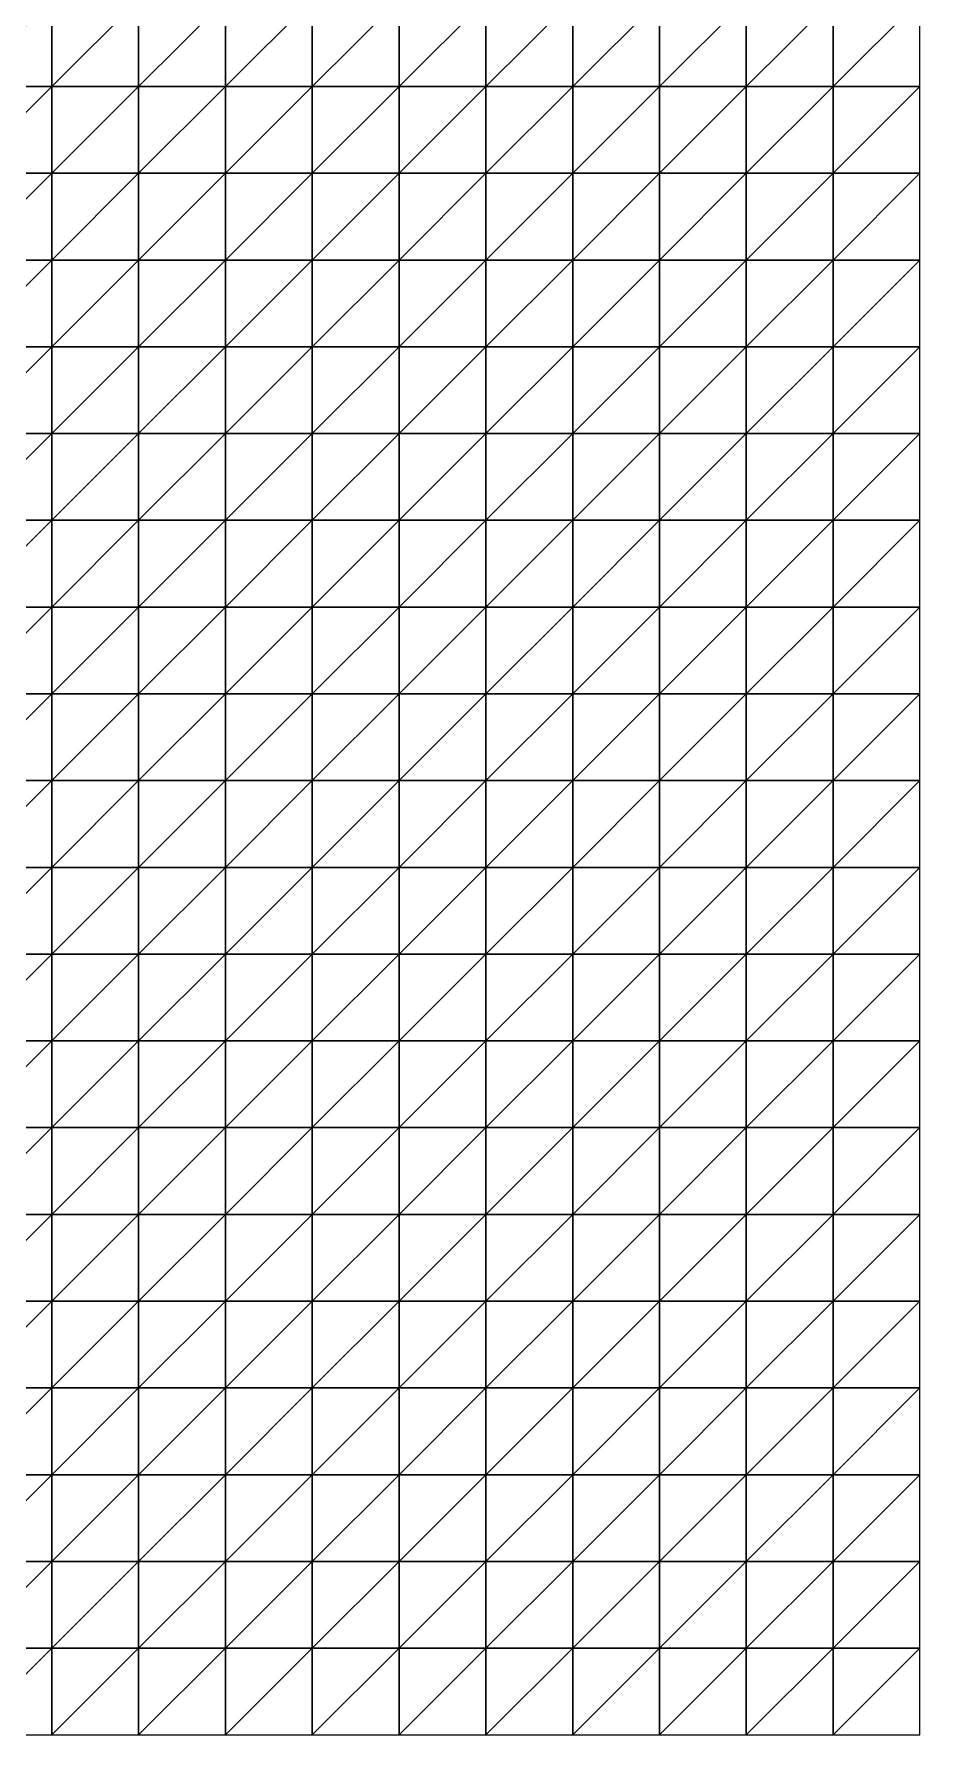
# Model space of a CAD drawing. Header units: metres. Extents: x 351000 to 353000, y 7455000 to 7457000.
# Drawn here: x 352744.9 to 353000, y 7455000 to 7455490.1 of the extents above; entities that cross this region are included whole.
import ezdxf

# ---------------------------------------------------------------- set-up
doc = ezdxf.new("R2010")
doc.units = ezdxf.units.M

msp = doc.modelspace()

# ---------------------------------------------------------------- linework, layer by layer
at = {"layer": 'TOP_OF_HYPOGENE_TOH'}
for points in [[(352725, 7455475, 1191.05), (352750, 7455475, 1200.41), (352750, 7455500, 1205.78)], [(352725, 7455475, 1191.05), (352750, 7455500, 1205.78), (352725, 7455500, 1194.39)], [(352750, 7455475, 1200.41), (352775, 7455475, 1210.69), (352775, 7455500, 1217.84)], [(352750, 7455475, 1200.41), (352775, 7455500, 1217.84), (352750, 7455500, 1205.78)], [(352775, 7455475, 1210.69), (352800, 7455475, 1218.15), (352800, 7455500, 1226.55)], [(352775, 7455475, 1210.69), (352800, 7455500, 1226.55), (352775, 7455500, 1217.84)], [(352800, 7455475, 1218.15), (352825, 7455475, 1220.07), (352825, 7455500, 1229.1)], [(352800, 7455475, 1218.15), (352825, 7455500, 1229.1), (352800, 7455500, 1226.55)], [(352825, 7455475, 1220.07), (352850, 7455475, 1215.85), (352850, 7455500, 1225.05)], [(352825, 7455475, 1220.07), (352850, 7455500, 1225.05), (352825, 7455500, 1229.1)], [(352850, 7455475, 1215.85), (352875, 7455475, 1207.27), (352875, 7455500, 1216.43)], [(352850, 7455475, 1215.85), (352875, 7455500, 1216.43), (352850, 7455500, 1225.05)], [(352875, 7455475, 1207.27), (352900, 7455475, 1197.66), (352900, 7455500, 1206.8)], [(352875, 7455475, 1207.27), (352900, 7455500, 1206.8), (352875, 7455500, 1216.43)], [(352900, 7455475, 1197.66), (352925, 7455475, 1190.45), (352925, 7455500, 1199.59)], [(352900, 7455475, 1197.66), (352925, 7455500, 1199.59), (352900, 7455500, 1206.8)], [(352925, 7455475, 1190.45), (352950, 7455475, 1187.61), (352950, 7455500, 1196.59)], [(352925, 7455475, 1190.45), (352950, 7455500, 1196.59), (352925, 7455500, 1199.59)], [(352950, 7455475, 1187.61), (352975, 7455475, 1188.96), (352975, 7455500, 1197.3)], [(352950, 7455475, 1187.61), (352975, 7455500, 1197.3), (352950, 7455500, 1196.59)], [(352975, 7455475, 1188.96), (353000, 7455475, 1192.37), (353000, 7455500, 1199.32)], [(352975, 7455475, 1188.96), (353000, 7455500, 1199.32), (352975, 7455500, 1197.3)], [(352725, 7455450, 1187.1), (352750, 7455450, 1195.1), (352750, 7455475, 1200.41)], [(352725, 7455450, 1187.1), (352750, 7455475, 1200.41), (352725, 7455475, 1191.05)], [(352750, 7455450, 1195.1), (352775, 7455450, 1204.21), (352775, 7455475, 1210.69)], [(352750, 7455450, 1195.1), (352775, 7455475, 1210.69), (352750, 7455475, 1200.41)], [(352775, 7455450, 1204.21), (352800, 7455450, 1211), (352800, 7455475, 1218.15)], [(352775, 7455450, 1204.21), (352800, 7455475, 1218.15), (352775, 7455475, 1210.69)], [(352800, 7455450, 1211), (352825, 7455450, 1212.82), (352825, 7455475, 1220.07)], [(352800, 7455450, 1211), (352825, 7455475, 1220.07), (352800, 7455475, 1218.15)], [(352825, 7455450, 1212.82), (352850, 7455450, 1208.9), (352850, 7455475, 1215.85)], [(352825, 7455450, 1212.82), (352850, 7455475, 1215.85), (352825, 7455475, 1220.07)], [(352850, 7455450, 1208.9), (352875, 7455450, 1200.7), (352875, 7455475, 1207.27)], [(352850, 7455450, 1208.9), (352875, 7455475, 1207.27), (352850, 7455475, 1215.85)], [(352875, 7455450, 1200.7), (352900, 7455450, 1191.32), (352900, 7455475, 1197.66)], [(352875, 7455450, 1200.7), (352900, 7455475, 1197.66), (352875, 7455475, 1207.27)], [(352900, 7455450, 1191.32), (352925, 7455450, 1184.08), (352925, 7455475, 1190.45)], [(352900, 7455450, 1191.32), (352925, 7455475, 1190.45), (352900, 7455475, 1197.66)], [(352925, 7455450, 1184.08), (352950, 7455450, 1181.18), (352950, 7455475, 1187.61)], [(352925, 7455450, 1184.08), (352950, 7455475, 1187.61), (352925, 7455475, 1190.45)], [(352950, 7455450, 1181.18), (352975, 7455450, 1182.8), (352975, 7455475, 1188.96)], [(352950, 7455450, 1181.18), (352975, 7455475, 1188.96), (352950, 7455475, 1187.61)], [(352975, 7455450, 1182.8), (353000, 7455450, 1187.18), (353000, 7455475, 1192.37)], [(352975, 7455450, 1182.8), (353000, 7455475, 1192.37), (352975, 7455475, 1188.96)], [(352725, 7455425, 1183.96), (352750, 7455425, 1191.47), (352750, 7455450, 1195.1)], [(352725, 7455425, 1183.96), (352750, 7455450, 1195.1), (352725, 7455450, 1187.1)], [(352750, 7455425, 1191.47), (352775, 7455425, 1200.21), (352775, 7455450, 1204.21)], [(352750, 7455425, 1191.47), (352775, 7455450, 1204.21), (352750, 7455450, 1195.1)], [(352775, 7455425, 1200.21), (352800, 7455425, 1207.04), (352800, 7455450, 1211)], [(352775, 7455425, 1200.21), (352800, 7455450, 1211), (352775, 7455450, 1204.21)], [(352800, 7455425, 1207.04), (352825, 7455425, 1209.37), (352825, 7455450, 1212.82)], [(352800, 7455425, 1207.04), (352825, 7455450, 1212.82), (352800, 7455450, 1211)], [(352825, 7455425, 1209.37), (352850, 7455425, 1206.26), (352850, 7455450, 1208.9)], [(352825, 7455425, 1209.37), (352850, 7455450, 1208.9), (352825, 7455450, 1212.82)], [(352850, 7455425, 1206.26), (352875, 7455425, 1198.8), (352875, 7455450, 1200.7)], [(352850, 7455425, 1206.26), (352875, 7455450, 1200.7), (352850, 7455450, 1208.9)], [(352875, 7455425, 1198.8), (352900, 7455425, 1189.73), (352900, 7455450, 1191.32)], [(352875, 7455425, 1198.8), (352900, 7455450, 1191.32), (352875, 7455450, 1200.7)], [(352900, 7455425, 1189.73), (352925, 7455425, 1182.26), (352925, 7455450, 1184.08)], [(352900, 7455425, 1189.73), (352925, 7455450, 1184.08), (352900, 7455450, 1191.32)], [(352925, 7455425, 1182.26), (352950, 7455425, 1178.76), (352950, 7455450, 1181.18)], [(352925, 7455425, 1182.26), (352950, 7455450, 1181.18), (352925, 7455450, 1184.08)], [(352950, 7455425, 1178.76), (352975, 7455425, 1179.81), (352975, 7455450, 1182.8)], [(352950, 7455425, 1178.76), (352975, 7455450, 1182.8), (352950, 7455450, 1181.18)], [(352975, 7455425, 1179.81), (353000, 7455425, 1184.13), (353000, 7455450, 1187.18)], [(352975, 7455425, 1179.81), (353000, 7455450, 1187.18), (352975, 7455450, 1182.8)], [(352725, 7455400, 1182.72), (352750, 7455400, 1190.05), (352750, 7455425, 1191.47)], [(352725, 7455400, 1182.72), (352750, 7455425, 1191.47), (352725, 7455425, 1183.96)], [(352750, 7455400, 1190.05), (352775, 7455400, 1198.65), (352775, 7455425, 1200.21)], [(352750, 7455400, 1190.05), (352775, 7455425, 1200.21), (352750, 7455425, 1191.47)], [(352775, 7455400, 1198.65), (352800, 7455400, 1205.73), (352800, 7455425, 1207.04)], [(352775, 7455400, 1198.65), (352800, 7455425, 1207.04), (352775, 7455425, 1200.21)], [(352800, 7455400, 1205.73), (352825, 7455400, 1208.81), (352825, 7455425, 1209.37)], [(352800, 7455400, 1205.73), (352825, 7455425, 1209.37), (352800, 7455425, 1207.04)], [(352825, 7455400, 1208.81), (352850, 7455400, 1206.74), (352850, 7455425, 1206.26)], [(352825, 7455400, 1208.81), (352850, 7455425, 1206.26), (352825, 7455425, 1209.37)], [(352850, 7455400, 1206.74), (352875, 7455400, 1200.22), (352875, 7455425, 1198.8)], [(352850, 7455400, 1206.74), (352875, 7455425, 1198.8), (352850, 7455425, 1206.26)], [(352875, 7455400, 1200.22), (352900, 7455400, 1191.56), (352900, 7455425, 1189.73)], [(352875, 7455400, 1200.22), (352900, 7455425, 1189.73), (352875, 7455425, 1198.8)], [(352900, 7455400, 1191.56), (352925, 7455400, 1183.75), (352925, 7455425, 1182.26)], [(352900, 7455400, 1191.56), (352925, 7455425, 1182.26), (352900, 7455425, 1189.73)], [(352925, 7455400, 1183.75), (352950, 7455400, 1179.24), (352950, 7455425, 1178.76)], [(352925, 7455400, 1183.75), (352950, 7455425, 1178.76), (352925, 7455425, 1182.26)], [(352950, 7455400, 1179.24), (352975, 7455400, 1179.03), (352975, 7455425, 1179.81)], [(352950, 7455400, 1179.24), (352975, 7455425, 1179.81), (352950, 7455425, 1178.76)], [(352975, 7455400, 1179.03), (353000, 7455400, 1182.33), (353000, 7455425, 1184.13)], [(352975, 7455400, 1179.03), (353000, 7455425, 1184.13), (352975, 7455425, 1179.81)], [(352725, 7455375, 1183.66), (352750, 7455375, 1190.2), (352750, 7455400, 1190.05)], [(352725, 7455375, 1183.66), (352750, 7455400, 1190.05), (352725, 7455400, 1182.72)], [(352750, 7455375, 1190.2), (352775, 7455375, 1198.02), (352775, 7455400, 1198.65)], [(352750, 7455375, 1190.2), (352775, 7455400, 1198.65), (352750, 7455400, 1190.05)], [(352775, 7455375, 1198.02), (352800, 7455375, 1204.8), (352800, 7455400, 1205.73)], [(352775, 7455375, 1198.02), (352800, 7455400, 1205.73), (352775, 7455400, 1198.65)], [(352800, 7455375, 1204.8), (352825, 7455375, 1208.26), (352825, 7455400, 1208.81)], [(352800, 7455375, 1204.8), (352825, 7455400, 1208.81), (352800, 7455400, 1205.73)], [(352825, 7455375, 1208.26), (352850, 7455375, 1207.11), (352850, 7455400, 1206.74)], [(352825, 7455375, 1208.26), (352850, 7455400, 1206.74), (352825, 7455400, 1208.81)], [(352850, 7455375, 1207.11), (352875, 7455375, 1201.62), (352875, 7455400, 1200.22)], [(352850, 7455375, 1207.11), (352875, 7455400, 1200.22), (352850, 7455400, 1206.74)], [(352875, 7455375, 1201.62), (352900, 7455375, 1193.58), (352900, 7455400, 1191.56)], [(352875, 7455375, 1201.62), (352900, 7455400, 1191.56), (352875, 7455400, 1200.22)], [(352900, 7455375, 1193.58), (352925, 7455375, 1185.66), (352925, 7455400, 1183.75)], [(352900, 7455375, 1193.58), (352925, 7455400, 1183.75), (352900, 7455400, 1191.56)], [(352925, 7455375, 1185.66), (352950, 7455375, 1180.28), (352950, 7455400, 1179.24)], [(352925, 7455375, 1185.66), (352950, 7455400, 1179.24), (352925, 7455400, 1183.75)], [(352950, 7455375, 1180.28), (352975, 7455375, 1178.72), (352975, 7455400, 1179.03)], [(352950, 7455375, 1180.28), (352975, 7455400, 1179.03), (352950, 7455400, 1179.24)], [(352975, 7455375, 1178.72), (353000, 7455375, 1180.7), (353000, 7455400, 1182.33)], [(352975, 7455375, 1178.72), (353000, 7455400, 1182.33), (352975, 7455400, 1179.03)], [(352725, 7455350, 1186.49), (352750, 7455350, 1191), (352750, 7455375, 1190.2)], [(352725, 7455350, 1186.49), (352750, 7455375, 1190.2), (352725, 7455375, 1183.66)], [(352750, 7455350, 1191), (352775, 7455350, 1196.83), (352775, 7455375, 1198.02)], [(352750, 7455350, 1191), (352775, 7455375, 1198.02), (352750, 7455375, 1190.2)], [(352775, 7455350, 1196.83), (352800, 7455350, 1202.24), (352800, 7455375, 1204.8)], [(352775, 7455350, 1196.83), (352800, 7455375, 1204.8), (352775, 7455375, 1198.02)], [(352800, 7455350, 1202.24), (352825, 7455350, 1205.31), (352825, 7455375, 1208.26)], [(352800, 7455350, 1202.24), (352825, 7455375, 1208.26), (352800, 7455375, 1204.8)], [(352825, 7455350, 1205.31), (352850, 7455350, 1204.7), (352850, 7455375, 1207.11)], [(352825, 7455350, 1205.31), (352850, 7455375, 1207.11), (352825, 7455375, 1208.26)], [(352850, 7455350, 1204.7), (352875, 7455350, 1200.27), (352875, 7455375, 1201.62)], [(352850, 7455350, 1204.7), (352875, 7455375, 1201.62), (352850, 7455375, 1207.11)], [(352875, 7455350, 1200.27), (352900, 7455350, 1193.25), (352900, 7455375, 1193.58)], [(352875, 7455350, 1200.27), (352900, 7455375, 1193.58), (352875, 7455375, 1201.62)], [(352900, 7455350, 1193.25), (352925, 7455350, 1185.8), (352925, 7455375, 1185.66)], [(352900, 7455350, 1193.25), (352925, 7455375, 1185.66), (352900, 7455375, 1193.58)], [(352925, 7455350, 1185.8), (352950, 7455350, 1180.19), (352950, 7455375, 1180.28)], [(352925, 7455350, 1185.8), (352950, 7455375, 1180.28), (352925, 7455375, 1185.66)], [(352950, 7455350, 1180.19), (352975, 7455350, 1177.85), (352975, 7455375, 1178.72)], [(352950, 7455350, 1180.19), (352975, 7455375, 1178.72), (352950, 7455375, 1180.28)], [(352975, 7455350, 1177.85), (353000, 7455350, 1178.92), (353000, 7455375, 1180.7)], [(352975, 7455350, 1177.85), (353000, 7455375, 1180.7), (352975, 7455375, 1178.72)], [(352725, 7455325, 1190.93), (352750, 7455325, 1192.26), (352750, 7455350, 1191)], [(352725, 7455325, 1190.93), (352750, 7455350, 1191), (352725, 7455350, 1186.49)], [(352750, 7455325, 1192.26), (352775, 7455325, 1194.91), (352775, 7455350, 1196.83)], [(352750, 7455325, 1192.26), (352775, 7455350, 1196.83), (352750, 7455350, 1191)], [(352775, 7455325, 1194.91), (352800, 7455325, 1197.92), (352800, 7455350, 1202.24)], [(352775, 7455325, 1194.91), (352800, 7455350, 1202.24), (352775, 7455350, 1196.83)], [(352800, 7455325, 1197.92), (352825, 7455325, 1199.85), (352825, 7455350, 1205.31)], [(352800, 7455325, 1197.92), (352825, 7455350, 1205.31), (352800, 7455350, 1202.24)], [(352825, 7455325, 1199.85), (352850, 7455325, 1199.41), (352850, 7455350, 1204.7)], [(352825, 7455325, 1199.85), (352850, 7455350, 1204.7), (352825, 7455350, 1205.31)], [(352850, 7455325, 1199.41), (352875, 7455325, 1196.09), (352875, 7455350, 1200.27)], [(352850, 7455325, 1199.41), (352875, 7455350, 1200.27), (352850, 7455350, 1204.7)], [(352875, 7455325, 1196.09), (352900, 7455325, 1190.51), (352900, 7455350, 1193.25)], [(352875, 7455325, 1196.09), (352900, 7455350, 1193.25), (352875, 7455350, 1200.27)], [(352900, 7455325, 1190.51), (352925, 7455325, 1184.23), (352925, 7455350, 1185.8)], [(352900, 7455325, 1190.51), (352925, 7455350, 1185.8), (352900, 7455350, 1193.25)], [(352925, 7455325, 1184.23), (352950, 7455325, 1179.16), (352950, 7455350, 1180.19)], [(352925, 7455325, 1184.23), (352950, 7455350, 1180.19), (352925, 7455350, 1185.8)], [(352950, 7455325, 1179.16), (352975, 7455325, 1176.79), (352975, 7455350, 1177.85)], [(352950, 7455325, 1179.16), (352975, 7455350, 1177.85), (352950, 7455350, 1180.19)], [(352975, 7455325, 1176.79), (353000, 7455325, 1177.57), (353000, 7455350, 1178.92)], [(352975, 7455325, 1176.79), (353000, 7455350, 1178.92), (352975, 7455350, 1177.85)], [(352725, 7455300, 1197), (352750, 7455300, 1194.69), (352750, 7455325, 1192.26)], [(352725, 7455300, 1197), (352750, 7455325, 1192.26), (352725, 7455325, 1190.93)], [(352750, 7455300, 1194.69), (352775, 7455300, 1193.64), (352775, 7455325, 1194.91)], [(352750, 7455300, 1194.69), (352775, 7455325, 1194.91), (352750, 7455325, 1192.26)], [(352775, 7455300, 1193.64), (352800, 7455300, 1193.72), (352800, 7455325, 1197.92)], [(352775, 7455300, 1193.64), (352800, 7455325, 1197.92), (352775, 7455325, 1194.91)], [(352800, 7455300, 1193.72), (352825, 7455300, 1194.1), (352825, 7455325, 1199.85)], [(352800, 7455300, 1193.72), (352825, 7455325, 1199.85), (352800, 7455325, 1197.92)], [(352825, 7455300, 1194.1), (352850, 7455300, 1193.64), (352850, 7455325, 1199.41)], [(352825, 7455300, 1194.1), (352850, 7455325, 1199.41), (352825, 7455325, 1199.85)], [(352850, 7455300, 1193.64), (352875, 7455300, 1191.51), (352875, 7455325, 1196.09)], [(352850, 7455300, 1193.64), (352875, 7455325, 1196.09), (352850, 7455325, 1199.41)], [(352875, 7455300, 1191.51), (352900, 7455300, 1187.66), (352900, 7455325, 1190.51)], [(352875, 7455300, 1191.51), (352900, 7455325, 1190.51), (352875, 7455325, 1196.09)], [(352900, 7455300, 1187.66), (352925, 7455300, 1182.97), (352925, 7455325, 1184.23)], [(352900, 7455300, 1187.66), (352925, 7455325, 1184.23), (352900, 7455325, 1190.51)], [(352925, 7455300, 1182.97), (352950, 7455300, 1178.9), (352950, 7455325, 1179.16)], [(352925, 7455300, 1182.97), (352950, 7455325, 1179.16), (352925, 7455325, 1184.23)], [(352950, 7455300, 1178.9), (352975, 7455300, 1176.88), (352975, 7455325, 1176.79)], [(352950, 7455300, 1178.9), (352975, 7455325, 1176.79), (352950, 7455325, 1179.16)], [(352975, 7455300, 1176.88), (353000, 7455300, 1177.59), (353000, 7455325, 1177.57)], [(352975, 7455300, 1176.88), (353000, 7455325, 1177.57), (352975, 7455325, 1176.79)], [(352725, 7455275, 1204.62), (352750, 7455275, 1199.1), (352750, 7455300, 1194.69)], [(352725, 7455275, 1204.62), (352750, 7455300, 1194.69), (352725, 7455300, 1197)], [(352750, 7455275, 1199.1), (352775, 7455275, 1194.63), (352775, 7455300, 1193.64)], [(352750, 7455275, 1199.1), (352775, 7455300, 1193.64), (352750, 7455300, 1194.69)], [(352775, 7455275, 1194.63), (352800, 7455275, 1191.93), (352800, 7455300, 1193.72)], [(352775, 7455275, 1194.63), (352800, 7455300, 1193.72), (352775, 7455300, 1193.64)], [(352800, 7455275, 1191.93), (352825, 7455275, 1190.85), (352825, 7455300, 1194.1)], [(352800, 7455275, 1191.93), (352825, 7455300, 1194.1), (352800, 7455300, 1193.72)], [(352825, 7455275, 1190.85), (352850, 7455275, 1190.44), (352850, 7455300, 1193.64)], [(352825, 7455275, 1190.85), (352850, 7455300, 1193.64), (352825, 7455300, 1194.1)], [(352850, 7455275, 1190.44), (352875, 7455275, 1189.55), (352875, 7455300, 1191.51)], [(352850, 7455275, 1190.44), (352875, 7455300, 1191.51), (352850, 7455300, 1193.64)], [(352875, 7455275, 1189.55), (352900, 7455275, 1187.49), (352900, 7455300, 1187.66)], [(352875, 7455275, 1189.55), (352900, 7455300, 1187.66), (352875, 7455300, 1191.51)], [(352900, 7455275, 1187.49), (352925, 7455275, 1184.4), (352925, 7455300, 1182.97)], [(352900, 7455275, 1187.49), (352925, 7455300, 1182.97), (352900, 7455300, 1187.66)], [(352925, 7455275, 1184.4), (352950, 7455275, 1181.25), (352950, 7455300, 1178.9)], [(352925, 7455275, 1184.4), (352950, 7455300, 1178.9), (352925, 7455300, 1182.97)], [(352950, 7455275, 1181.25), (352975, 7455275, 1179.32), (352975, 7455300, 1176.88)], [(352950, 7455275, 1181.25), (352975, 7455300, 1176.88), (352950, 7455300, 1178.9)], [(352975, 7455275, 1179.32), (353000, 7455275, 1179.54), (353000, 7455300, 1177.59)], [(352975, 7455275, 1179.32), (353000, 7455300, 1177.59), (352975, 7455300, 1176.88)], [(352725, 7455250, 1212.96), (352750, 7455250, 1205.2), (352750, 7455275, 1199.1)], [(352725, 7455250, 1212.96), (352750, 7455275, 1199.1), (352725, 7455275, 1204.62)], [(352750, 7455250, 1205.2), (352775, 7455250, 1198.14), (352775, 7455275, 1194.63)], [(352750, 7455250, 1205.2), (352775, 7455275, 1194.63), (352750, 7455275, 1199.1)], [(352775, 7455250, 1198.14), (352800, 7455250, 1193.35), (352800, 7455275, 1191.93)], [(352775, 7455250, 1198.14), (352800, 7455275, 1191.93), (352775, 7455275, 1194.63)], [(352800, 7455250, 1193.35), (352825, 7455250, 1191.26), (352825, 7455275, 1190.85)], [(352800, 7455250, 1193.35), (352825, 7455275, 1190.85), (352800, 7455275, 1191.93)], [(352825, 7455250, 1191.26), (352850, 7455250, 1191.14), (352850, 7455275, 1190.44)], [(352825, 7455250, 1191.26), (352850, 7455275, 1190.44), (352825, 7455275, 1190.85)], [(352850, 7455250, 1191.14), (352875, 7455250, 1191.57), (352875, 7455275, 1189.55)], [(352850, 7455250, 1191.14), (352875, 7455275, 1189.55), (352850, 7455275, 1190.44)], [(352875, 7455250, 1191.57), (352900, 7455250, 1191.2), (352900, 7455275, 1187.49)], [(352875, 7455250, 1191.57), (352900, 7455275, 1187.49), (352875, 7455275, 1189.55)], [(352900, 7455250, 1191.2), (352925, 7455250, 1189.47), (352925, 7455275, 1184.4)], [(352900, 7455250, 1191.2), (352925, 7455275, 1184.4), (352900, 7455275, 1187.49)], [(352925, 7455250, 1189.47), (352950, 7455250, 1186.79), (352950, 7455275, 1181.25)], [(352925, 7455250, 1189.47), (352950, 7455275, 1181.25), (352925, 7455275, 1184.4)], [(352950, 7455250, 1186.79), (352975, 7455250, 1184.32), (352975, 7455275, 1179.32)], [(352950, 7455250, 1186.79), (352975, 7455275, 1179.32), (352950, 7455275, 1181.25)], [(352975, 7455250, 1184.32), (353000, 7455250, 1183.26), (353000, 7455275, 1179.54)], [(352975, 7455250, 1184.32), (353000, 7455275, 1179.54), (352975, 7455275, 1179.32)], [(352725, 7455225, 1220.2), (352750, 7455225, 1211.18), (352750, 7455250, 1205.2)], [(352725, 7455225, 1220.2), (352750, 7455250, 1205.2), (352725, 7455250, 1212.96)], [(352750, 7455225, 1211.18), (352775, 7455225, 1202.52), (352775, 7455250, 1198.14)], [(352750, 7455225, 1211.18), (352775, 7455250, 1198.14), (352750, 7455250, 1205.2)], [(352775, 7455225, 1202.52), (352800, 7455225, 1196.43), (352800, 7455250, 1193.35)], [(352775, 7455225, 1202.52), (352800, 7455250, 1193.35), (352775, 7455250, 1198.14)], [(352800, 7455225, 1196.43), (352825, 7455225, 1193.93), (352825, 7455250, 1191.26)], [(352800, 7455225, 1196.43), (352825, 7455250, 1191.26), (352800, 7455250, 1193.35)], [(352825, 7455225, 1193.93), (352850, 7455225, 1194.47), (352850, 7455250, 1191.14)], [(352825, 7455225, 1193.93), (352850, 7455250, 1191.14), (352825, 7455250, 1191.26)], [(352850, 7455225, 1194.47), (352875, 7455225, 1196.34), (352875, 7455250, 1191.57)], [(352850, 7455225, 1194.47), (352875, 7455250, 1191.57), (352850, 7455250, 1191.14)], [(352875, 7455225, 1196.34), (352900, 7455225, 1197.61), (352900, 7455250, 1191.2)], [(352875, 7455225, 1196.34), (352900, 7455250, 1191.2), (352875, 7455250, 1191.57)], [(352900, 7455225, 1197.61), (352925, 7455225, 1197.02), (352925, 7455250, 1189.47)], [(352900, 7455225, 1197.61), (352925, 7455250, 1189.47), (352900, 7455250, 1191.2)], [(352925, 7455225, 1197.02), (352950, 7455225, 1194.49), (352950, 7455250, 1186.79)], [(352925, 7455225, 1197.02), (352950, 7455250, 1186.79), (352925, 7455250, 1189.47)], [(352950, 7455225, 1194.49), (352975, 7455225, 1191.03), (352975, 7455250, 1184.32)], [(352950, 7455225, 1194.49), (352975, 7455250, 1184.32), (352950, 7455250, 1186.79)], [(352975, 7455225, 1191.03), (353000, 7455225, 1188.1), (353000, 7455250, 1183.26)], [(352975, 7455225, 1191.03), (353000, 7455250, 1183.26), (352975, 7455250, 1184.32)], [(352725, 7455200, 1222.82), (352750, 7455200, 1214.62), (352750, 7455225, 1211.18)], [(352725, 7455200, 1222.82), (352750, 7455225, 1211.18), (352725, 7455225, 1220.2)], [(352750, 7455200, 1214.62), (352775, 7455200, 1205.09), (352775, 7455225, 1202.52)], [(352750, 7455200, 1214.62), (352775, 7455225, 1202.52), (352750, 7455225, 1211.18)], [(352775, 7455200, 1205.09), (352800, 7455200, 1198.41), (352800, 7455225, 1196.43)], [(352775, 7455200, 1205.09), (352800, 7455225, 1196.43), (352775, 7455225, 1202.52)], [(352800, 7455200, 1198.41), (352825, 7455200, 1196.02), (352825, 7455225, 1193.93)], [(352800, 7455200, 1198.41), (352825, 7455225, 1193.93), (352800, 7455225, 1196.43)], [(352825, 7455200, 1196.02), (352850, 7455200, 1197.53), (352850, 7455225, 1194.47)], [(352825, 7455200, 1196.02), (352850, 7455225, 1194.47), (352825, 7455225, 1193.93)], [(352850, 7455200, 1197.53), (352875, 7455200, 1201.02), (352875, 7455225, 1196.34)], [(352850, 7455200, 1197.53), (352875, 7455225, 1196.34), (352850, 7455225, 1194.47)], [(352875, 7455200, 1201.02), (352900, 7455200, 1204.03), (352900, 7455225, 1197.61)], [(352875, 7455200, 1201.02), (352900, 7455225, 1197.61), (352875, 7455225, 1196.34)], [(352900, 7455200, 1204.03), (352925, 7455200, 1204.65), (352925, 7455225, 1197.02)], [(352900, 7455200, 1204.03), (352925, 7455225, 1197.02), (352900, 7455225, 1197.61)], [(352925, 7455200, 1204.65), (352950, 7455200, 1202.37), (352950, 7455225, 1194.49)], [(352925, 7455200, 1204.65), (352950, 7455225, 1194.49), (352925, 7455225, 1197.02)], [(352950, 7455200, 1202.37), (352975, 7455200, 1198.04), (352975, 7455225, 1191.03)], [(352950, 7455200, 1202.37), (352975, 7455225, 1191.03), (352950, 7455225, 1194.49)], [(352975, 7455200, 1198.04), (353000, 7455200, 1193.39), (353000, 7455225, 1188.1)], [(352975, 7455200, 1198.04), (353000, 7455225, 1188.1), (352975, 7455225, 1191.03)], [(352725, 7455175, 1219.24), (352750, 7455175, 1214), (352750, 7455200, 1214.62)], [(352725, 7455175, 1219.24), (352750, 7455200, 1214.62), (352725, 7455200, 1222.82)], [(352750, 7455175, 1214), (352775, 7455175, 1204.09), (352775, 7455200, 1205.09)], [(352750, 7455175, 1214), (352775, 7455200, 1205.09), (352750, 7455200, 1214.62)], [(352775, 7455175, 1204.09), (352800, 7455175, 1197.25), (352800, 7455200, 1198.41)], [(352775, 7455175, 1204.09), (352800, 7455200, 1198.41), (352775, 7455200, 1205.09)], [(352800, 7455175, 1197.25), (352825, 7455175, 1195.29), (352825, 7455200, 1196.02)], [(352800, 7455175, 1197.25), (352825, 7455200, 1196.02), (352800, 7455200, 1198.41)], [(352825, 7455175, 1195.29), (352850, 7455175, 1195.26), (352850, 7455200, 1197.53)], [(352825, 7455175, 1195.29), (352850, 7455200, 1197.53), (352825, 7455200, 1196.02)], [(352850, 7455175, 1195.26), (352875, 7455175, 1198.75), (352875, 7455200, 1201.02)], [(352850, 7455175, 1195.26), (352875, 7455200, 1201.02), (352850, 7455200, 1197.53)], [(352875, 7455175, 1198.75), (352900, 7455175, 1205.13), (352900, 7455200, 1204.03)], [(352875, 7455175, 1198.75), (352900, 7455200, 1204.03), (352875, 7455200, 1201.02)], [(352900, 7455175, 1205.13), (352925, 7455175, 1210.17), (352925, 7455200, 1204.65)], [(352900, 7455175, 1205.13), (352925, 7455200, 1204.65), (352900, 7455200, 1204.03)], [(352925, 7455175, 1210.17), (352950, 7455175, 1208.6), (352950, 7455200, 1202.37)], [(352925, 7455175, 1210.17), (352950, 7455200, 1202.37), (352925, 7455200, 1204.65)], [(352950, 7455175, 1208.6), (352975, 7455175, 1204.08), (352975, 7455200, 1198.04)], [(352950, 7455175, 1208.6), (352975, 7455200, 1198.04), (352950, 7455200, 1202.37)], [(352975, 7455175, 1204.08), (353000, 7455175, 1198.53), (353000, 7455200, 1193.39)], [(352975, 7455175, 1204.08), (353000, 7455200, 1193.39), (352975, 7455200, 1198.04)], [(352725, 7455150, 1212.91), (352750, 7455150, 1209.85), (352750, 7455175, 1214)], [(352725, 7455150, 1212.91), (352750, 7455175, 1214), (352725, 7455175, 1219.24)], [(352750, 7455150, 1209.85), (352775, 7455150, 1199.92), (352775, 7455175, 1204.09)], [(352750, 7455150, 1209.85), (352775, 7455175, 1204.09), (352750, 7455175, 1214)], [(352775, 7455150, 1199.92), (352800, 7455150, 1193.18), (352800, 7455175, 1197.25)], [(352775, 7455150, 1199.92), (352800, 7455175, 1197.25), (352775, 7455175, 1204.09)], [(352800, 7455150, 1193.18), (352825, 7455150, 1191.74), (352825, 7455175, 1195.29)], [(352800, 7455150, 1193.18), (352825, 7455175, 1195.29), (352800, 7455175, 1197.25)], [(352825, 7455150, 1191.74), (352850, 7455150, 1190.92), (352850, 7455175, 1195.26)], [(352825, 7455150, 1191.74), (352850, 7455175, 1195.26), (352825, 7455175, 1195.29)], [(352850, 7455150, 1190.92), (352875, 7455150, 1195.81), (352875, 7455175, 1198.75)], [(352850, 7455150, 1190.92), (352875, 7455175, 1198.75), (352850, 7455175, 1195.26)], [(352875, 7455150, 1195.81), (352900, 7455150, 1204.18), (352900, 7455175, 1205.13)], [(352875, 7455150, 1195.81), (352900, 7455175, 1205.13), (352875, 7455175, 1198.75)], [(352900, 7455150, 1204.18), (352925, 7455150, 1212.68), (352925, 7455175, 1210.17)], [(352900, 7455150, 1204.18), (352925, 7455175, 1210.17), (352900, 7455175, 1205.13)], [(352925, 7455150, 1212.68), (352950, 7455150, 1211.15), (352950, 7455175, 1208.6)], [(352925, 7455150, 1212.68), (352950, 7455175, 1208.6), (352925, 7455175, 1210.17)], [(352950, 7455150, 1211.15), (352975, 7455150, 1206.55), (352975, 7455175, 1204.08)], [(352950, 7455150, 1211.15), (352975, 7455175, 1204.08), (352950, 7455175, 1208.6)], [(352975, 7455150, 1206.55), (353000, 7455150, 1202.93), (353000, 7455175, 1198.53)], [(352975, 7455150, 1206.55), (353000, 7455175, 1198.53), (352975, 7455175, 1204.08)], [(352725, 7455125, 1206.43), (352750, 7455125, 1204.11), (352750, 7455150, 1209.85)], [(352725, 7455125, 1206.43), (352750, 7455150, 1209.85), (352725, 7455150, 1212.91)], [(352750, 7455125, 1204.11), (352775, 7455125, 1194.83), (352775, 7455150, 1199.92)], [(352750, 7455125, 1204.11), (352775, 7455150, 1199.92), (352750, 7455150, 1209.85)], [(352775, 7455125, 1194.83), (352800, 7455125, 1188.38), (352800, 7455150, 1193.18)], [(352775, 7455125, 1194.83), (352800, 7455150, 1193.18), (352775, 7455150, 1199.92)], [(352800, 7455125, 1188.38), (352825, 7455125, 1187.36), (352825, 7455150, 1191.74)], [(352800, 7455125, 1188.38), (352825, 7455150, 1191.74), (352800, 7455150, 1193.18)], [(352825, 7455125, 1187.36), (352850, 7455125, 1188.18), (352850, 7455150, 1190.92)], [(352825, 7455125, 1187.36), (352850, 7455150, 1190.92), (352825, 7455150, 1191.74)], [(352850, 7455125, 1188.18), (352875, 7455125, 1194.7), (352875, 7455150, 1195.81)], [(352850, 7455125, 1188.18), (352875, 7455150, 1195.81), (352850, 7455150, 1190.92)], [(352875, 7455125, 1194.7), (352900, 7455125, 1204.85), (352900, 7455150, 1204.18)], [(352875, 7455125, 1194.7), (352900, 7455150, 1204.18), (352875, 7455150, 1195.81)], [(352900, 7455125, 1204.85), (352925, 7455125, 1212.64), (352925, 7455150, 1212.68)], [(352900, 7455125, 1204.85), (352925, 7455150, 1212.68), (352900, 7455150, 1204.18)], [(352925, 7455125, 1212.64), (352950, 7455125, 1209.98), (352950, 7455150, 1211.15)], [(352925, 7455125, 1212.64), (352950, 7455150, 1211.15), (352925, 7455150, 1212.68)], [(352950, 7455125, 1209.98), (352975, 7455125, 1205.84), (352975, 7455150, 1206.55)], [(352950, 7455125, 1209.98), (352975, 7455150, 1206.55), (352950, 7455150, 1211.15)], [(352975, 7455125, 1205.84), (353000, 7455125, 1204.14), (353000, 7455150, 1202.93)], [(352975, 7455125, 1205.84), (353000, 7455150, 1202.93), (352975, 7455150, 1206.55)], [(352725, 7455100, 1202.27), (352750, 7455100, 1199.9), (352750, 7455125, 1204.11)], [(352725, 7455100, 1202.27), (352750, 7455125, 1204.11), (352725, 7455125, 1206.43)], [(352750, 7455100, 1199.9), (352775, 7455100, 1191.16), (352775, 7455125, 1194.83)], [(352750, 7455100, 1199.9), (352775, 7455125, 1194.83), (352750, 7455125, 1204.11)], [(352775, 7455100, 1191.16), (352800, 7455100, 1185.2), (352800, 7455125, 1188.38)], [(352775, 7455100, 1191.16), (352800, 7455125, 1188.38), (352775, 7455125, 1194.83)], [(352800, 7455100, 1185.2), (352825, 7455100, 1184.44), (352825, 7455125, 1187.36)], [(352800, 7455100, 1185.2), (352825, 7455125, 1187.36), (352800, 7455125, 1188.38)], [(352825, 7455100, 1184.44), (352850, 7455100, 1187.61), (352850, 7455125, 1188.18)], [(352825, 7455100, 1184.44), (352850, 7455125, 1188.18), (352825, 7455125, 1187.36)], [(352850, 7455100, 1187.61), (352875, 7455100, 1195.78), (352875, 7455125, 1194.7)], [(352850, 7455100, 1187.61), (352875, 7455125, 1194.7), (352850, 7455125, 1188.18)], [(352875, 7455100, 1195.78), (352900, 7455100, 1205.63), (352900, 7455125, 1204.85)], [(352875, 7455100, 1195.78), (352900, 7455125, 1204.85), (352875, 7455125, 1194.7)], [(352900, 7455100, 1205.63), (352925, 7455100, 1211.23), (352925, 7455125, 1212.64)], [(352900, 7455100, 1205.63), (352925, 7455125, 1212.64), (352900, 7455125, 1204.85)], [(352925, 7455100, 1211.23), (352950, 7455100, 1208.66), (352950, 7455125, 1209.98)], [(352925, 7455100, 1211.23), (352950, 7455125, 1209.98), (352925, 7455125, 1212.64)], [(352950, 7455100, 1208.66), (352975, 7455100, 1205.44), (352975, 7455125, 1205.84)], [(352950, 7455100, 1208.66), (352975, 7455125, 1205.84), (352950, 7455125, 1209.98)], [(352975, 7455100, 1205.44), (353000, 7455100, 1204.96), (353000, 7455125, 1204.14)], [(352975, 7455100, 1205.44), (353000, 7455125, 1204.14), (352975, 7455125, 1205.84)], [(352725, 7455075, 1201.19), (352750, 7455075, 1196.95), (352750, 7455100, 1199.9)], [(352725, 7455075, 1201.19), (352750, 7455100, 1199.9), (352725, 7455100, 1202.27)], [(352750, 7455075, 1196.95), (352775, 7455075, 1189.48), (352775, 7455100, 1191.16)], [(352750, 7455075, 1196.95), (352775, 7455100, 1191.16), (352750, 7455100, 1199.9)], [(352775, 7455075, 1189.48), (352800, 7455075, 1184.26), (352800, 7455100, 1185.2)], [(352775, 7455075, 1189.48), (352800, 7455100, 1185.2), (352775, 7455100, 1191.16)], [(352800, 7455075, 1184.26), (352825, 7455075, 1183.73), (352825, 7455100, 1184.44)], [(352800, 7455075, 1184.26), (352825, 7455100, 1184.44), (352800, 7455100, 1185.2)], [(352825, 7455075, 1183.73), (352850, 7455075, 1188.27), (352850, 7455100, 1187.61)], [(352825, 7455075, 1183.73), (352850, 7455100, 1187.61), (352825, 7455100, 1184.44)], [(352850, 7455075, 1188.27), (352875, 7455075, 1196.08), (352875, 7455100, 1195.78)], [(352850, 7455075, 1188.27), (352875, 7455100, 1195.78), (352850, 7455100, 1187.61)], [(352875, 7455075, 1196.08), (352900, 7455075, 1204.1), (352900, 7455100, 1205.63)], [(352875, 7455075, 1196.08), (352900, 7455100, 1205.63), (352875, 7455100, 1195.78)], [(352900, 7455075, 1204.1), (352925, 7455075, 1209.46), (352925, 7455100, 1211.23)], [(352900, 7455075, 1204.1), (352925, 7455100, 1211.23), (352900, 7455100, 1205.63)], [(352925, 7455075, 1209.46), (352950, 7455075, 1208.16), (352950, 7455100, 1208.66)], [(352925, 7455075, 1209.46), (352950, 7455100, 1208.66), (352925, 7455100, 1211.23)], [(352950, 7455075, 1208.16), (352975, 7455075, 1205.9), (352975, 7455100, 1205.44)], [(352950, 7455075, 1208.16), (352975, 7455100, 1205.44), (352950, 7455100, 1208.66)], [(352975, 7455075, 1205.9), (353000, 7455075, 1205.38), (353000, 7455100, 1204.96)], [(352975, 7455075, 1205.9), (353000, 7455100, 1204.96), (352975, 7455100, 1205.44)], [(352725, 7455050, 1198.47), (352750, 7455050, 1194.03), (352750, 7455075, 1196.95)], [(352725, 7455050, 1198.47), (352750, 7455075, 1196.95), (352725, 7455075, 1201.19)], [(352750, 7455050, 1194.03), (352775, 7455050, 1188.15), (352775, 7455075, 1189.48)], [(352750, 7455050, 1194.03), (352775, 7455075, 1189.48), (352750, 7455075, 1196.95)], [(352775, 7455050, 1188.15), (352800, 7455050, 1183.99), (352800, 7455075, 1184.26)], [(352775, 7455050, 1188.15), (352800, 7455075, 1184.26), (352775, 7455075, 1189.48)], [(352800, 7455050, 1183.99), (352825, 7455050, 1183.9), (352825, 7455075, 1183.73)], [(352800, 7455050, 1183.99), (352825, 7455075, 1183.73), (352800, 7455075, 1184.26)], [(352825, 7455050, 1183.9), (352850, 7455050, 1188.35), (352850, 7455075, 1188.27)], [(352825, 7455050, 1183.9), (352850, 7455075, 1188.27), (352825, 7455075, 1183.73)], [(352850, 7455050, 1188.35), (352875, 7455050, 1195.72), (352875, 7455075, 1196.08)], [(352850, 7455050, 1188.35), (352875, 7455075, 1196.08), (352850, 7455075, 1188.27)], [(352875, 7455050, 1195.72), (352900, 7455050, 1203.16), (352900, 7455075, 1204.1)], [(352875, 7455050, 1195.72), (352900, 7455075, 1204.1), (352875, 7455075, 1196.08)], [(352900, 7455050, 1203.16), (352925, 7455050, 1207.98), (352925, 7455075, 1209.46)], [(352900, 7455050, 1203.16), (352925, 7455075, 1209.46), (352900, 7455075, 1204.1)], [(352925, 7455050, 1207.98), (352950, 7455050, 1208.92), (352950, 7455075, 1208.16)], [(352925, 7455050, 1207.98), (352950, 7455075, 1208.16), (352925, 7455075, 1209.46)], [(352950, 7455050, 1208.92), (352975, 7455050, 1206.67), (352975, 7455075, 1205.9)], [(352950, 7455050, 1208.92), (352975, 7455075, 1205.9), (352950, 7455075, 1208.16)], [(352975, 7455050, 1206.67), (353000, 7455050, 1203.45), (353000, 7455075, 1205.38)], [(352975, 7455050, 1206.67), (353000, 7455075, 1205.38), (352975, 7455075, 1205.9)], [(352725, 7455025, 1191.67), (352750, 7455025, 1188.87), (352750, 7455050, 1194.03)], [(352725, 7455025, 1191.67), (352750, 7455050, 1194.03), (352725, 7455050, 1198.47)], [(352750, 7455025, 1188.87), (352775, 7455025, 1184.7), (352775, 7455050, 1188.15)], [(352750, 7455025, 1188.87), (352775, 7455050, 1188.15), (352750, 7455050, 1194.03)], [(352775, 7455025, 1184.7), (352800, 7455025, 1181.96), (352800, 7455050, 1183.99)], [(352775, 7455025, 1184.7), (352800, 7455050, 1183.99), (352775, 7455050, 1188.15)], [(352800, 7455025, 1181.96), (352825, 7455025, 1182.81), (352825, 7455050, 1183.9)], [(352800, 7455025, 1181.96), (352825, 7455050, 1183.9), (352800, 7455050, 1183.99)], [(352825, 7455025, 1182.81), (352850, 7455025, 1187.7), (352850, 7455050, 1188.35)], [(352825, 7455025, 1182.81), (352850, 7455050, 1188.35), (352825, 7455050, 1183.9)], [(352850, 7455025, 1187.7), (352875, 7455025, 1195.14), (352875, 7455050, 1195.72)], [(352850, 7455025, 1187.7), (352875, 7455050, 1195.72), (352850, 7455050, 1188.35)], [(352875, 7455025, 1195.14), (352900, 7455025, 1202.47), (352900, 7455050, 1203.16)], [(352875, 7455025, 1195.14), (352900, 7455050, 1203.16), (352875, 7455050, 1195.72)], [(352900, 7455025, 1202.47), (352925, 7455025, 1207.17), (352925, 7455050, 1207.98)], [(352900, 7455025, 1202.47), (352925, 7455050, 1207.98), (352900, 7455050, 1203.16)], [(352925, 7455025, 1207.17), (352950, 7455025, 1208.06), (352950, 7455050, 1208.92)], [(352925, 7455025, 1207.17), (352950, 7455050, 1208.92), (352925, 7455050, 1207.98)], [(352950, 7455025, 1208.06), (352975, 7455025, 1205.87), (352975, 7455050, 1206.67)], [(352950, 7455025, 1208.06), (352975, 7455050, 1206.67), (352950, 7455050, 1208.92)], [(352975, 7455025, 1205.87), (353000, 7455025, 1202.76), (353000, 7455050, 1203.45)], [(352975, 7455025, 1205.87), (353000, 7455050, 1203.45), (352975, 7455050, 1206.67)], [(352725, 7455000, 1182.22), (352750, 7455000, 1180.6), (352750, 7455025, 1188.87)], [(352725, 7455000, 1182.22), (352750, 7455025, 1188.87), (352725, 7455025, 1191.67)], [(352750, 7455000, 1180.6), (352775, 7455000, 1178.06), (352775, 7455025, 1184.7)], [(352750, 7455000, 1180.6), (352775, 7455025, 1184.7), (352750, 7455025, 1188.87)], [(352775, 7455000, 1178.06), (352800, 7455000, 1177.03), (352800, 7455025, 1181.96)], [(352775, 7455000, 1178.06), (352800, 7455025, 1181.96), (352775, 7455025, 1184.7)], [(352800, 7455000, 1177.03), (352825, 7455000, 1179.38), (352825, 7455025, 1182.81)], [(352800, 7455000, 1177.03), (352825, 7455025, 1182.81), (352800, 7455025, 1181.96)], [(352825, 7455000, 1179.38), (352850, 7455000, 1185.45), (352850, 7455025, 1187.7)], [(352825, 7455000, 1179.38), (352850, 7455025, 1187.7), (352825, 7455025, 1182.81)], [(352850, 7455000, 1185.45), (352875, 7455000, 1193.79), (352875, 7455025, 1195.14)], [(352850, 7455000, 1185.45), (352875, 7455025, 1195.14), (352850, 7455025, 1187.7)], [(352875, 7455000, 1193.79), (352900, 7455000, 1201.88), (352900, 7455025, 1202.47)], [(352875, 7455000, 1193.79), (352900, 7455025, 1202.47), (352875, 7455025, 1195.14)], [(352900, 7455000, 1201.88), (352925, 7455000, 1207.3), (352925, 7455025, 1207.17)], [(352900, 7455000, 1201.88), (352925, 7455025, 1207.17), (352900, 7455025, 1202.47)], [(352925, 7455000, 1207.3), (352950, 7455000, 1208.93), (352950, 7455025, 1208.06)], [(352925, 7455000, 1207.3), (352950, 7455025, 1208.06), (352925, 7455025, 1207.17)], [(352950, 7455000, 1208.93), (352975, 7455000, 1207.41), (352975, 7455025, 1205.87)], [(352950, 7455000, 1208.93), (352975, 7455025, 1205.87), (352950, 7455025, 1208.06)], [(352975, 7455000, 1207.41), (353000, 7455000, 1204.8), (353000, 7455025, 1202.76)], [(352975, 7455000, 1207.41), (353000, 7455025, 1202.76), (352975, 7455025, 1205.87)]]:
    msp.add_3dface(points, dxfattribs=at)

doc.saveas('drawing.dxf')
